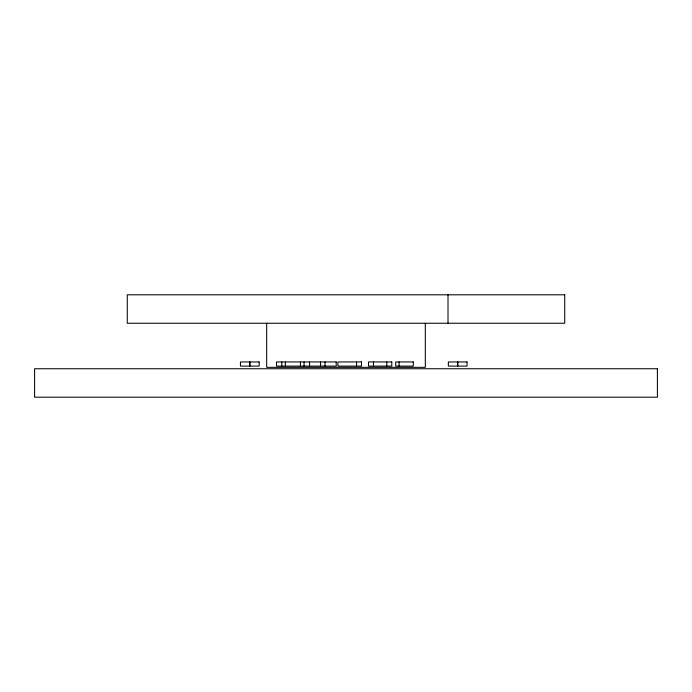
<?xml version="1.0" encoding="UTF-8"?>
<svg xmlns="http://www.w3.org/2000/svg" width="692" height="692" viewBox="0 0 692 692"><rect width="100%" height="100%" fill="white"/><g stroke="black" fill="none" stroke-linecap="round" stroke-linejoin="round"><path stroke-width="1.04" d="M457.905 361.951L457.905 366.103M457.481 361.951L457.481 366.103M448.009 294.809L448.009 323.25M425.32 323.25L425.32 367.331L266.68 367.331L266.68 323.25M399.102 361.951L399.102 366.103M386.793 361.951L386.793 366.103M373.481 361.951L373.481 366.103M356.536 361.951L356.536 366.103M325.05 361.951L325.05 366.103M320.569 361.951L320.569 366.103M309.48 361.951L309.592 366.103M304.048 361.951L304.048 366.103M300.466 361.951L300.466 366.103M285.372 361.951L285.372 366.103M281.791 361.951L281.791 366.103M250.02 361.951L250.02 366.103M249.596 361.951L249.596 366.103M564.733 294.809L127.267 294.809L127.267 323.25L564.733 323.25L564.733 294.809M259.145 361.951L240.47 361.951L240.47 366.103L259.145 366.103L259.145 361.951M336.217 361.951L276.489 361.951L276.489 366.103L336.217 366.103L336.217 361.951M361.492 361.951L337.912 361.951L337.912 366.103L361.492 366.103L361.492 361.951M391.784 361.951L368.499 361.951L368.499 366.103L391.784 366.103L391.784 361.951M413.262 361.951L395.738 361.951L395.738 366.103L413.262 366.103L413.262 361.951M467.031 361.951L448.355 361.951L448.355 366.103L467.031 366.103L467.031 361.951M657.4 368.75L34.6 368.75L34.6 397.191L657.4 397.191L657.4 368.75"/></g></svg>
